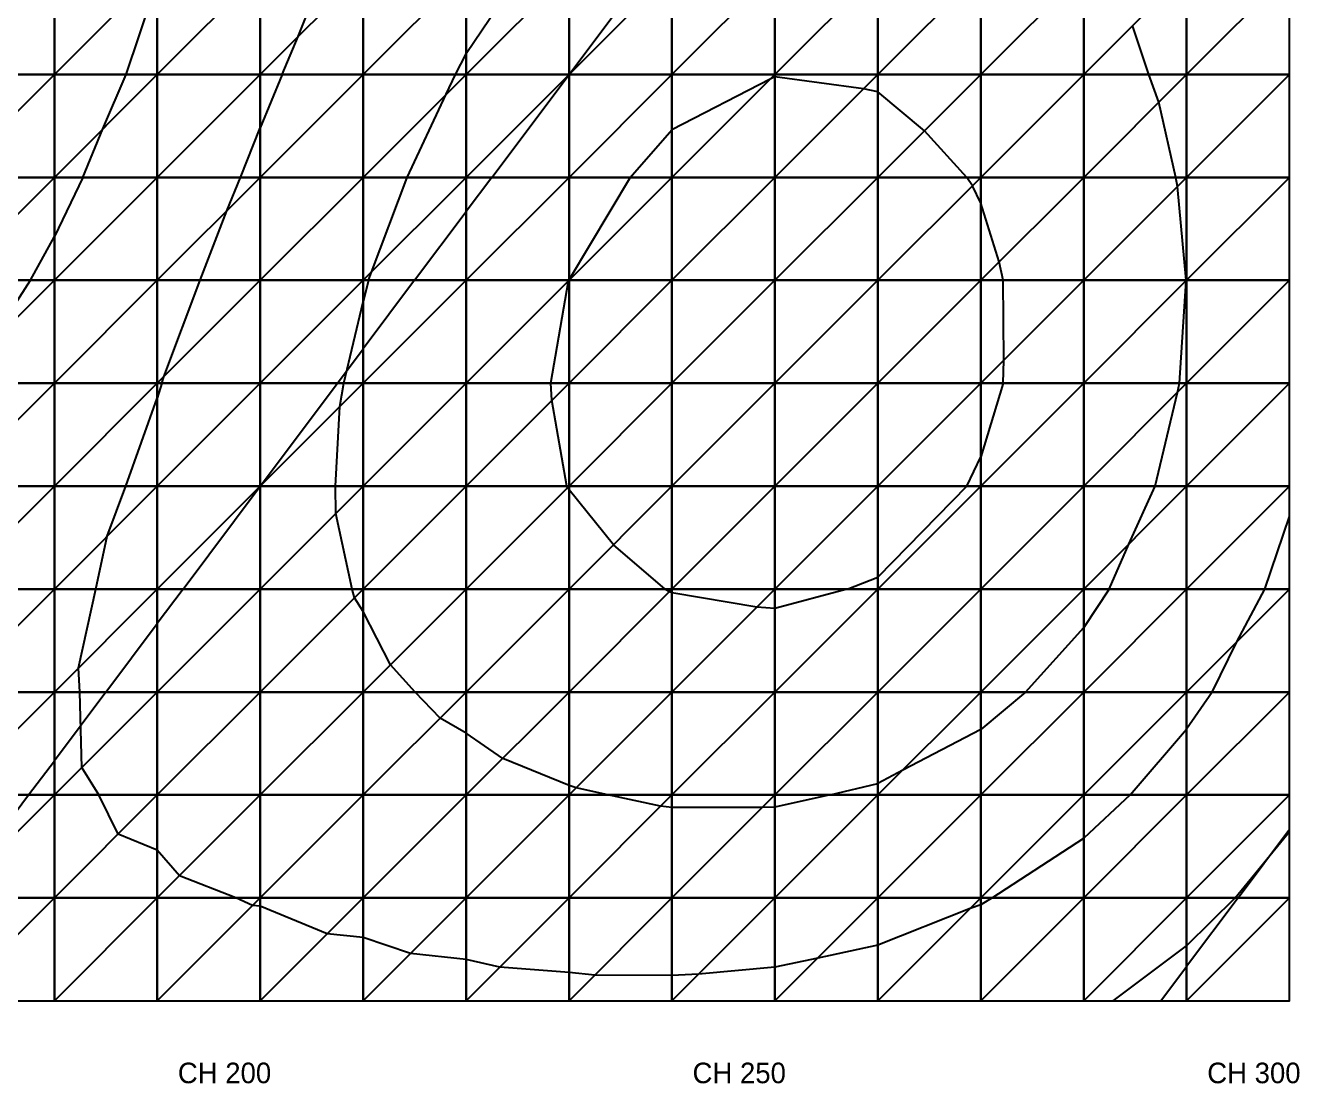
# Model space of a CAD drawing. Header units: metres. Extents: x -8 to 301, y -8 to 258.
# Drawn here: x 177.2 to 301, y -8 to 94.8 of the extents above; entities that cross this region are included whole.
import ezdxf

# ---------------------------------------------------------------- set-up
doc = ezdxf.new("R2010")
doc.units = ezdxf.units.M
for name, color, linetype in [('BOUNDARY', 7, 'Continuous'), ('EXISTING_CONTOUR', 8, 'Continuous'), ('EXISTING_TIN', 8, 'Continuous'), ('FORMATION_CONTOUR', 4, 'Continuous'), ('FORMATION_TIN', 4, 'Continuous'), ('SECTION', 3, 'Continuous'), ('TEXT', 7, 'Continuous')]:
    doc.layers.add(name, color=color, linetype=linetype)

msp = doc.modelspace()

# ---------------------------------------------------------------- linework, layer by layer
at = {"layer": 'BOUNDARY'}
msp.add_lwpolyline([(0, 0), (300, 0), (300, 240), (0, 240)], close=True, dxfattribs=at)
at = {"layer": 'EXISTING_CONTOUR'}
for p, q in [((203.68, 93.68, 104.5), (206.19, 100, 104.5)), ((225.4, 100, 104), (220, 92, 104)), ((186.99, 90, 105), (190, 99, 105)), ((286.31, 90, 104), (284.75, 94.75, 104)), ((202.14, 90, 104.5), (203.68, 93.68, 104.5)), ((218.96, 90, 104), (220, 92, 104)), ((184.72, 84.72, 105), (186.99, 90, 105)), ((202.14, 90, 104.5), (200, 84.8, 104.5)), ((218.07, 88.07, 104), (218.96, 90, 104)), ((249.55, 89.55, 103.5), (240, 84.61, 103.5)), ((250, 89.78, 103.5), (249.55, 89.55, 103.5)), ((258.6, 88.6, 103.5), (250, 89.78, 103.5)), ((287.3, 87.3, 104), (286.31, 90, 104)), ((214.27, 80, 104), (218.07, 88.07, 104)), ((260, 88.31, 103.5), (258.6, 88.6, 103.5)), ((264.52, 84.52, 103.5), (260, 88.31, 103.5)), ((288.94, 80, 104), (287.3, 87.3, 104)), ((182.78, 80, 105), (184.72, 84.72, 105)), ((198.1, 80, 104.5), (200, 84.8, 104.5)), ((235.95, 80, 103.5), (240, 84.61, 103.5)), ((268.66, 80, 103.5), (264.52, 84.52, 103.5)), ((182.78, 80, 105), (180, 74.25, 105)), ((196.75, 76.75, 104.5), (198.1, 80, 104.5)), ((210.8, 70.8, 104), (214.27, 80, 104)), ((235.95, 80, 103.5), (230, 70.07, 103.5)), ((269.18, 79.18, 103.5), (268.66, 80, 103.5)), ((289.1, 79.1, 104), (288.94, 80, 104)), ((270, 77.49, 103.5), (269.18, 79.18, 103.5)), ((289.95, 70, 104), (289.1, 79.1, 104)), ((194.16, 70, 104.5), (196.75, 76.75, 104.5)), ((271.79, 71.79, 103.5), (270, 77.49, 103.5)), ((177.68, 70, 105), (180, 74.25, 105)), ((272.18, 70, 103.5), (271.79, 71.79, 103.5)), ((210.51, 70, 104), (210.8, 70.8, 104)), ((173.52, 63.52, 105), (177.68, 70, 105)), ((190.63, 60.63, 104.5), (194.16, 70, 104.5)), ((210.51, 70, 104), (210, 67.9, 104)), ((228.24, 60, 103.5), (229.96, 69.96, 103.5)), ((229.96, 69.96, 103.5), (229.97, 70, 103.5)), ((229.97, 70, 103.5), (230, 70.07, 103.5)), ((272.24, 62.24, 103.5), (272.18, 70, 103.5)), ((289.32, 60, 104), (289.95, 69.95, 104)), ((289.95, 69.95, 104), (289.95, 70, 104)), ((208.11, 60, 104), (210, 67.9, 104)), ((272.16, 60, 103.5), (272.24, 62.24, 103.5)), ((190.43, 60, 104.5), (190, 58.54, 104.5)), ((190.43, 60, 104.5), (190.63, 60.63, 104.5)), ((207.73, 57.73, 104), (208.11, 60, 104)), ((228.34, 58.34, 103.5), (228.24, 60, 103.5)), ((272.16, 60, 103.5), (270, 52.85, 103.5)), ((289.11, 59.11, 104), (289.32, 60, 104)), ((186.93, 50, 104.5), (190, 58.54, 104.5)), ((229.8, 50, 103.5), (228.34, 58.34, 103.5)), ((286.93, 50, 104), (289.11, 59.11, 104)), ((207.3, 50, 104), (207.73, 57.73, 104)), ((268.64, 50, 103.5), (270, 52.85, 103.5)), ((185.13, 45.13, 104.5), (186.93, 50, 104.5)), ((207.35, 47.35, 104), (207.3, 50, 104)), ((229.85, 49.85, 103.5), (229.8, 50, 103.5)), ((230, 49.63, 103.5), (229.85, 49.85, 103.5)), ((234.31, 44.31, 103.5), (230, 49.63, 103.5)), ((268.64, 50, 103.5), (260, 41.16, 103.5)), ((284.37, 44.37, 104), (286.93, 50, 104)), ((208.94, 40, 104), (207.35, 47.35, 104)), ((297.58, 40, 104.5), (300, 47.05, 104.5)), ((184.04, 40, 104.5), (185.13, 45.13, 104.5)), ((239.35, 40, 103.5), (234.31, 44.31, 103.5)), ((282.48, 40, 104), (284.37, 44.37, 104)), ((257.01, 40, 103.5), (260, 41.16, 103.5)), ((182.35, 32.35, 104.5), (184.04, 40, 104.5)), ((209.16, 39.16, 104), (208.94, 40, 104)), ((239.75, 39.75, 103.5), (239.35, 40, 103.5)), ((240, 39.64, 103.5), (239.75, 39.75, 103.5)), ((248.26, 38.26, 103.5), (240, 39.64, 103.5)), ((257.01, 40, 103.5), (250, 38.12, 103.5)), ((282.48, 40, 104), (280, 36.27, 104)), ((294.87, 34.87, 104.5), (297.58, 40, 104.5)), ((210, 37.83, 104), (209.16, 39.16, 104)), ((212.65, 32.65, 104), (210, 37.83, 104)), ((250, 38.12, 103.5), (248.26, 38.26, 103.5)), ((274.35, 30, 104), (280, 36.27, 104)), ((292.48, 30, 104.5), (294.87, 34.87, 104.5)), ((182.49, 30, 104.5), (182.35, 32.35, 104.5)), ((215.06, 30, 104), (212.65, 32.65, 104)), ((182.67, 22.67, 104.5), (182.49, 30, 104.5)), ((217.47, 27.47, 104), (215.06, 30, 104)), ((274.35, 30, 104), (270, 26.35, 104)), ((292.48, 30, 104.5), (290, 26.4, 104.5)), ((220, 26, 104), (217.47, 27.47, 104)), ((223.56, 23.56, 104), (220, 26, 104)), ((270, 26.35, 104), (262.42, 22.42, 104)), ((284.51, 20, 104.5), (290, 26.4, 104.5)), ((230, 20.93, 104), (223.56, 23.56, 104)), ((184.32, 20, 104.5), (182.67, 22.67, 104.5)), ((262.42, 22.42, 104), (260, 21.12, 104)), ((255.36, 20, 104), (260, 21.12, 104)), ((186.2, 16.2, 104.5), (184.32, 20, 104.5)), ((230.68, 20.68, 104), (230, 20.93, 104)), ((233.76, 20, 104), (230.68, 20.68, 104)), ((238.9, 18.9, 104), (233.76, 20, 104)), ((255.36, 20, 104), (250, 18.83, 104)), ((284.51, 20, 104.5), (280, 15.82, 104.5)), ((240, 18.79, 104), (238.9, 18.9, 104)), ((248.77, 18.77, 104), (240, 18.79, 104)), ((250, 18.83, 104), (248.77, 18.77, 104)), ((190, 14.63, 104.5), (186.2, 16.2, 104.5)), ((294.7, 10, 105), (300, 16.46, 105)), ((271.12, 10, 104.5), (280, 15.82, 104.5)), ((192.16, 12.16, 104.5), (190, 14.63, 104.5)), ((197.63, 10, 104.5), (192.16, 12.16, 104.5)), ((199.25, 9.25, 104.5), (197.63, 10, 104.5)), ((271.12, 10, 104.5), (270, 9.34, 104.5)), ((294.7, 10, 105), (290, 5.34, 105)), ((200, 9.2, 104.5), (199.25, 9.25, 104.5)), ((206.52, 6.52, 104.5), (200, 9.2, 104.5)), ((268.97, 8.97, 104.5), (260, 5.42, 104.5)), ((270, 9.34, 104.5), (268.97, 8.97, 104.5)), ((210, 6.15, 104.5), (206.52, 6.52, 104.5)), ((214.61, 4.61, 104.5), (210, 6.15, 104.5)), ((260, 5.42, 104.5), (254.16, 4.16, 104.5)), ((282.87, 0, 105), (290, 5.34, 105)), ((220, 4.02, 104.5), (214.61, 4.61, 104.5)), ((223.27, 3.27, 104.5), (220, 4.02, 104.5)), ((254.16, 4.16, 104.5), (250, 3.26, 104.5)), ((230, 2.76, 104.5), (223.27, 3.27, 104.5)), ((232.51, 2.51, 104.5), (230, 2.76, 104.5)), ((240, 2.46, 104.5), (232.51, 2.51, 104.5)), ((242.59, 2.59, 104.5), (240, 2.46, 104.5)), ((250, 3.26, 104.5), (242.59, 2.59, 104.5))]:
    msp.add_line(p, q, dxfattribs=at)
at = {"layer": 'EXISTING_TIN'}
for points in [[(170, 90, 105.56), (180, 90, 105.23), (180, 100, 105.34)], [(170, 90, 105.56), (180, 100, 105.34), (170, 100, 105.67)], [(180, 90, 105.23), (190, 90, 104.9), (190, 100, 105.01)], [(180, 90, 105.23), (190, 100, 105.01), (180, 100, 105.34)], [(190, 90, 104.9), (200, 90, 104.57), (200, 100, 104.69)], [(190, 90, 104.9), (200, 100, 104.69), (190, 100, 105.01)], [(200, 90, 104.57), (210, 90, 104.25), (210, 100, 104.38)], [(200, 90, 104.57), (210, 100, 104.38), (200, 100, 104.69)], [(210, 90, 104.25), (220, 90, 103.97), (220, 100, 104.12)], [(210, 90, 104.25), (220, 100, 104.12), (210, 100, 104.38)], [(220, 90, 103.97), (230, 90, 103.74), (230, 100, 103.9)], [(220, 90, 103.97), (230, 100, 103.9), (220, 100, 104.12)], [(230, 90, 103.74), (240, 90, 103.58), (240, 100, 103.75)], [(230, 90, 103.74), (240, 100, 103.75), (230, 100, 103.9)], [(240, 90, 103.58), (250, 90, 103.5), (250, 100, 103.68)], [(240, 90, 103.58), (250, 100, 103.68), (240, 100, 103.75)], [(250, 90, 103.5), (260, 90, 103.52), (260, 100, 103.69)], [(250, 90, 103.5), (260, 100, 103.69), (250, 100, 103.68)], [(260, 90, 103.52), (270, 90, 103.64), (270, 100, 103.79)], [(260, 90, 103.52), (270, 100, 103.79), (260, 100, 103.69)], [(270, 90, 103.64), (280, 90, 103.84), (280, 100, 103.96)], [(270, 90, 103.64), (280, 100, 103.96), (270, 100, 103.79)], [(280, 90, 103.84), (290, 90, 104.1), (290, 100, 104.18)], [(280, 90, 103.84), (290, 100, 104.18), (280, 100, 103.96)], [(290, 90, 104.1), (300, 90, 104.39), (300, 100, 104.44)], [(290, 90, 104.1), (300, 100, 104.44), (290, 100, 104.18)], [(170, 80, 105.4), (180, 80, 105.09), (180, 90, 105.23)], [(170, 80, 105.4), (180, 90, 105.23), (170, 90, 105.56)], [(180, 80, 105.09), (190, 80, 104.76), (190, 90, 104.9)], [(180, 80, 105.09), (190, 90, 104.9), (180, 90, 105.23)], [(190, 80, 104.76), (200, 80, 104.44), (200, 90, 104.57)], [(190, 80, 104.76), (200, 90, 104.57), (190, 90, 104.9)], [(200, 80, 104.44), (210, 80, 104.12), (210, 90, 104.25)], [(200, 80, 104.44), (210, 90, 104.25), (200, 90, 104.57)], [(210, 80, 104.12), (220, 80, 103.84), (220, 90, 103.97)], [(210, 80, 104.12), (220, 90, 103.97), (210, 90, 104.25)], [(220, 80, 103.84), (230, 80, 103.6), (230, 90, 103.74)], [(220, 80, 103.84), (230, 90, 103.74), (220, 90, 103.97)], [(230, 80, 103.6), (240, 80, 103.43), (240, 90, 103.58)], [(230, 80, 103.6), (240, 90, 103.58), (230, 90, 103.74)], [(240, 80, 103.43), (250, 80, 103.36), (250, 90, 103.5)], [(240, 80, 103.43), (250, 90, 103.5), (240, 90, 103.58)], [(250, 80, 103.36), (260, 80, 103.39), (260, 90, 103.52)], [(250, 80, 103.36), (260, 90, 103.52), (250, 90, 103.5)], [(260, 80, 103.39), (270, 80, 103.52), (270, 90, 103.64)], [(260, 80, 103.39), (270, 90, 103.64), (260, 90, 103.52)], [(270, 80, 103.52), (280, 80, 103.74), (280, 90, 103.84)], [(270, 80, 103.52), (280, 90, 103.84), (270, 90, 103.64)], [(280, 80, 103.74), (290, 80, 104.03), (290, 90, 104.1)], [(280, 80, 103.74), (290, 90, 104.1), (280, 90, 103.84)], [(290, 80, 104.03), (300, 80, 104.36), (300, 90, 104.39)], [(290, 80, 104.03), (300, 90, 104.39), (290, 90, 104.1)], [(170, 70, 105.22), (180, 70, 104.93), (180, 80, 105.09)], [(170, 70, 105.22), (180, 80, 105.09), (170, 80, 105.4)], [(180, 70, 104.93), (190, 70, 104.63), (190, 80, 104.76)], [(180, 70, 104.93), (190, 80, 104.76), (180, 80, 105.09)], [(190, 70, 104.63), (200, 70, 104.32), (200, 80, 104.44)], [(190, 70, 104.63), (200, 80, 104.44), (190, 80, 104.76)], [(200, 70, 104.32), (210, 70, 104.01), (210, 80, 104.12)], [(200, 70, 104.32), (210, 80, 104.12), (200, 80, 104.44)], [(210, 70, 104.01), (220, 70, 103.73), (220, 80, 103.84)], [(210, 70, 104.01), (220, 80, 103.84), (210, 80, 104.12)], [(220, 70, 103.73), (230, 70, 103.5), (230, 80, 103.6)], [(220, 70, 103.73), (230, 80, 103.6), (220, 80, 103.84)], [(230, 70, 103.5), (240, 70, 103.34), (240, 80, 103.43)], [(230, 70, 103.5), (240, 80, 103.43), (230, 80, 103.6)], [(240, 70, 103.34), (250, 70, 103.27), (250, 80, 103.36)], [(240, 70, 103.34), (250, 80, 103.36), (240, 80, 103.43)], [(250, 70, 103.27), (260, 70, 103.3), (260, 80, 103.39)], [(250, 70, 103.27), (260, 80, 103.39), (250, 80, 103.36)], [(260, 70, 103.3), (270, 70, 103.45), (270, 80, 103.52)], [(260, 70, 103.3), (270, 80, 103.52), (260, 80, 103.39)], [(270, 70, 103.45), (280, 70, 103.69), (280, 80, 103.74)], [(270, 70, 103.45), (280, 80, 103.74), (270, 80, 103.52)], [(280, 70, 103.69), (290, 70, 104), (290, 80, 104.03)], [(280, 70, 103.69), (290, 80, 104.03), (280, 80, 103.74)], [(290, 70, 104), (300, 70, 104.36), (300, 80, 104.36)], [(290, 70, 104), (300, 80, 104.36), (290, 80, 104.03)], [(170, 60, 105.04), (180, 60, 104.78), (180, 70, 104.93)], [(170, 60, 105.04), (180, 70, 104.93), (170, 70, 105.22)], [(180, 60, 104.78), (190, 60, 104.51), (190, 70, 104.63)], [(180, 60, 104.78), (190, 70, 104.63), (180, 70, 104.93)], [(190, 60, 104.51), (200, 60, 104.23), (200, 70, 104.32)], [(190, 60, 104.51), (200, 70, 104.32), (190, 70, 104.63)], [(200, 60, 104.23), (210, 60, 103.95), (210, 70, 104.01)], [(200, 60, 104.23), (210, 70, 104.01), (200, 70, 104.32)], [(210, 60, 103.95), (220, 60, 103.68), (220, 70, 103.73)], [(210, 60, 103.95), (220, 70, 103.73), (210, 70, 104.01)], [(220, 60, 103.68), (230, 60, 103.46), (230, 70, 103.5)], [(220, 60, 103.68), (230, 70, 103.5), (220, 70, 103.73)], [(230, 60, 103.46), (240, 60, 103.31), (240, 70, 103.34)], [(230, 60, 103.46), (240, 70, 103.34), (230, 70, 103.5)], [(240, 60, 103.31), (250, 60, 103.25), (250, 70, 103.27)], [(240, 60, 103.31), (250, 70, 103.27), (240, 70, 103.34)], [(250, 60, 103.25), (260, 60, 103.29), (260, 70, 103.3)], [(250, 60, 103.25), (260, 70, 103.3), (250, 70, 103.27)], [(260, 60, 103.29), (270, 60, 103.45), (270, 70, 103.45)], [(260, 60, 103.29), (270, 70, 103.45), (260, 70, 103.3)], [(270, 60, 103.45), (280, 60, 103.7), (280, 70, 103.69)], [(270, 60, 103.45), (280, 70, 103.69), (270, 70, 103.45)], [(280, 60, 103.7), (290, 60, 104.02), (290, 70, 104)], [(280, 60, 103.7), (290, 70, 104), (280, 70, 103.69)], [(290, 60, 104.02), (300, 60, 104.39), (300, 70, 104.36)], [(290, 60, 104.02), (300, 70, 104.36), (290, 70, 104)], [(170, 50, 104.87), (180, 50, 104.66), (180, 60, 104.78)], [(170, 50, 104.87), (180, 60, 104.78), (170, 60, 105.04)], [(180, 50, 104.66), (190, 50, 104.43), (190, 60, 104.51)], [(180, 50, 104.66), (190, 60, 104.51), (180, 60, 104.78)], [(190, 50, 104.43), (200, 50, 104.18), (200, 60, 104.23)], [(190, 50, 104.43), (200, 60, 104.23), (190, 60, 104.51)], [(200, 50, 104.18), (210, 50, 103.93), (210, 60, 103.95)], [(200, 50, 104.18), (210, 60, 103.95), (200, 60, 104.23)], [(210, 50, 103.93), (220, 50, 103.7), (220, 60, 103.68)], [(210, 50, 103.93), (220, 60, 103.68), (210, 60, 103.95)], [(220, 50, 103.7), (230, 50, 103.5), (230, 60, 103.46)], [(220, 50, 103.7), (230, 60, 103.46), (220, 60, 103.68)], [(230, 50, 103.5), (240, 50, 103.36), (240, 60, 103.31)], [(230, 50, 103.5), (240, 60, 103.31), (230, 60, 103.46)], [(240, 50, 103.36), (250, 50, 103.31), (250, 60, 103.25)], [(240, 50, 103.36), (250, 60, 103.25), (240, 60, 103.31)], [(250, 50, 103.31), (260, 50, 103.36), (260, 60, 103.29)], [(250, 50, 103.31), (260, 60, 103.29), (250, 60, 103.25)], [(260, 50, 103.36), (270, 50, 103.52), (270, 60, 103.45)], [(260, 50, 103.36), (270, 60, 103.45), (260, 60, 103.29)], [(270, 50, 103.52), (280, 50, 103.78), (280, 60, 103.7)], [(270, 50, 103.52), (280, 60, 103.7), (270, 60, 103.45)], [(280, 50, 103.78), (290, 50, 104.1), (290, 60, 104.02)], [(280, 50, 103.78), (290, 60, 104.02), (280, 60, 103.7)], [(290, 50, 104.1), (300, 50, 104.46), (300, 60, 104.39)], [(290, 50, 104.1), (300, 60, 104.39), (290, 60, 104.02)], [(170, 40, 104.74), (180, 40, 104.57), (180, 50, 104.66)], [(170, 40, 104.74), (180, 50, 104.66), (170, 50, 104.87)], [(180, 40, 104.57), (190, 40, 104.39), (190, 50, 104.43)], [(180, 40, 104.57), (190, 50, 104.43), (180, 50, 104.66)], [(190, 40, 104.39), (200, 40, 104.19), (200, 50, 104.18)], [(190, 40, 104.39), (200, 50, 104.18), (190, 50, 104.43)], [(200, 40, 104.19), (210, 40, 103.98), (210, 50, 103.93)], [(200, 40, 104.19), (210, 50, 103.93), (200, 50, 104.18)], [(210, 40, 103.98), (220, 40, 103.78), (220, 50, 103.7)], [(210, 40, 103.98), (220, 50, 103.7), (210, 50, 103.93)], [(220, 40, 103.78), (230, 40, 103.61), (230, 50, 103.5)], [(220, 40, 103.78), (230, 50, 103.5), (220, 50, 103.7)], [(230, 40, 103.61), (240, 40, 103.49), (240, 50, 103.36)], [(230, 40, 103.61), (240, 50, 103.36), (230, 50, 103.5)], [(240, 40, 103.49), (250, 40, 103.46), (250, 50, 103.31)], [(240, 40, 103.49), (250, 50, 103.31), (240, 50, 103.36)], [(250, 40, 103.46), (260, 40, 103.52), (260, 50, 103.36)], [(250, 40, 103.46), (260, 50, 103.36), (250, 50, 103.31)], [(260, 40, 103.52), (270, 40, 103.68), (270, 50, 103.52)], [(260, 40, 103.52), (270, 50, 103.52), (260, 50, 103.36)], [(270, 40, 103.68), (280, 40, 103.92), (280, 50, 103.78)], [(270, 40, 103.68), (280, 50, 103.78), (270, 50, 103.52)], [(280, 40, 103.92), (290, 40, 104.23), (290, 50, 104.1)], [(280, 40, 103.92), (290, 50, 104.1), (280, 50, 103.78)], [(290, 40, 104.23), (300, 40, 104.58), (300, 50, 104.46)], [(290, 40, 104.23), (300, 50, 104.46), (290, 50, 104.1)], [(170, 30, 104.65), (180, 30, 104.53), (180, 40, 104.57)], [(170, 30, 104.65), (180, 40, 104.57), (170, 40, 104.74)], [(180, 30, 104.53), (190, 30, 104.4), (190, 40, 104.39)], [(180, 30, 104.53), (190, 40, 104.39), (180, 40, 104.57)], [(190, 30, 104.4), (200, 30, 104.24), (200, 40, 104.19)], [(190, 30, 104.4), (200, 40, 104.19), (190, 40, 104.39)], [(200, 30, 104.24), (210, 30, 104.08), (210, 40, 103.98)], [(200, 30, 104.24), (210, 40, 103.98), (200, 40, 104.19)], [(210, 30, 104.08), (220, 30, 103.92), (220, 40, 103.78)], [(210, 30, 104.08), (220, 40, 103.78), (210, 40, 103.98)], [(220, 30, 103.92), (230, 30, 103.79), (230, 40, 103.61)], [(220, 30, 103.92), (230, 40, 103.61), (220, 40, 103.78)], [(230, 30, 103.79), (240, 30, 103.7), (240, 40, 103.49)], [(230, 30, 103.79), (240, 40, 103.49), (230, 40, 103.61)], [(240, 30, 103.7), (250, 30, 103.68), (250, 40, 103.46)], [(240, 30, 103.7), (250, 40, 103.46), (240, 40, 103.49)], [(250, 30, 103.68), (260, 30, 103.75), (260, 40, 103.52)], [(250, 30, 103.68), (260, 40, 103.52), (250, 40, 103.46)], [(260, 30, 103.75), (270, 30, 103.9), (270, 40, 103.68)], [(260, 30, 103.75), (270, 40, 103.68), (260, 40, 103.52)], [(270, 30, 103.9), (280, 30, 104.13), (280, 40, 103.92)], [(270, 30, 103.9), (280, 40, 103.92), (270, 40, 103.68)], [(280, 30, 104.13), (290, 30, 104.42), (290, 40, 104.23)], [(280, 30, 104.13), (290, 40, 104.23), (280, 40, 103.92)], [(290, 30, 104.42), (300, 30, 104.74), (300, 40, 104.58)], [(290, 30, 104.42), (300, 40, 104.58), (290, 40, 104.23)], [(170, 20, 104.6), (180, 20, 104.54), (180, 30, 104.53)], [(170, 20, 104.6), (180, 30, 104.53), (170, 30, 104.65)], [(180, 20, 104.54), (190, 20, 104.45), (190, 30, 104.4)], [(180, 20, 104.54), (190, 30, 104.4), (180, 30, 104.53)], [(190, 20, 104.45), (200, 20, 104.35), (200, 30, 104.24)], [(190, 20, 104.45), (200, 30, 104.24), (190, 30, 104.4)], [(200, 20, 104.35), (210, 20, 104.23), (210, 30, 104.08)], [(200, 20, 104.35), (210, 30, 104.08), (200, 30, 104.24)], [(210, 20, 104.23), (220, 20, 104.12), (220, 30, 103.92)], [(210, 20, 104.23), (220, 30, 103.92), (210, 30, 104.08)], [(220, 20, 104.12), (230, 20, 104.02), (230, 30, 103.79)], [(220, 20, 104.12), (230, 30, 103.79), (220, 30, 103.92)], [(230, 20, 104.02), (240, 20, 103.96), (240, 30, 103.7)], [(230, 20, 104.02), (240, 30, 103.7), (230, 30, 103.79)], [(240, 20, 103.96), (250, 20, 103.96), (250, 30, 103.68)], [(240, 20, 103.96), (250, 30, 103.68), (240, 30, 103.7)], [(250, 20, 103.96), (260, 20, 104.03), (260, 30, 103.75)], [(250, 20, 103.96), (260, 30, 103.75), (250, 30, 103.68)], [(260, 20, 104.03), (270, 20, 104.17), (270, 30, 103.9)], [(260, 20, 104.03), (270, 30, 103.9), (260, 30, 103.75)], [(270, 20, 104.17), (280, 20, 104.38), (280, 30, 104.13)], [(270, 20, 104.17), (280, 30, 104.13), (270, 30, 103.9)], [(280, 20, 104.38), (290, 20, 104.64), (290, 30, 104.42)], [(280, 20, 104.38), (290, 30, 104.42), (280, 30, 104.13)], [(290, 20, 104.64), (300, 20, 104.93), (300, 30, 104.74)], [(290, 20, 104.64), (300, 30, 104.74), (290, 30, 104.42)], [(170, 10, 104.6), (180, 10, 104.58), (180, 20, 104.54)], [(170, 10, 104.6), (180, 20, 104.54), (170, 20, 104.6)], [(180, 10, 104.58), (190, 10, 104.54), (190, 20, 104.45)], [(180, 10, 104.58), (190, 20, 104.45), (180, 20, 104.54)], [(190, 10, 104.54), (200, 10, 104.49), (200, 20, 104.35)], [(190, 10, 104.54), (200, 20, 104.35), (190, 20, 104.45)], [(200, 10, 104.49), (210, 10, 104.42), (210, 20, 104.23)], [(200, 10, 104.49), (210, 20, 104.23), (200, 20, 104.35)], [(210, 10, 104.42), (220, 10, 104.35), (220, 20, 104.12)], [(210, 10, 104.42), (220, 20, 104.12), (210, 20, 104.23)], [(220, 10, 104.35), (230, 10, 104.29), (230, 20, 104.02)], [(220, 10, 104.35), (230, 20, 104.02), (220, 20, 104.12)], [(230, 10, 104.29), (240, 10, 104.26), (240, 20, 103.96)], [(230, 10, 104.29), (240, 20, 103.96), (230, 20, 104.02)], [(240, 10, 104.26), (250, 10, 104.28), (250, 20, 103.96)], [(240, 10, 104.26), (250, 20, 103.96), (240, 20, 103.96)], [(250, 10, 104.28), (260, 10, 104.35), (260, 20, 104.03)], [(250, 10, 104.28), (260, 20, 104.03), (250, 20, 103.96)], [(260, 10, 104.35), (270, 10, 104.48), (270, 20, 104.17)], [(260, 10, 104.35), (270, 20, 104.17), (260, 20, 104.03)], [(270, 10, 104.48), (280, 10, 104.66), (280, 20, 104.38)], [(270, 10, 104.48), (280, 20, 104.38), (270, 20, 104.17)], [(280, 10, 104.66), (290, 10, 104.88), (290, 20, 104.64)], [(280, 10, 104.66), (290, 20, 104.64), (280, 20, 104.38)], [(290, 10, 104.88), (300, 10, 105.13), (300, 20, 104.93)], [(290, 10, 104.88), (300, 20, 104.93), (290, 20, 104.64)], [(170, 0, 104.63), (180, 0, 104.65), (180, 10, 104.58)], [(170, 0, 104.63), (180, 10, 104.58), (170, 10, 104.6)], [(180, 0, 104.65), (190, 0, 104.66), (190, 10, 104.54)], [(180, 0, 104.65), (190, 10, 104.54), (180, 10, 104.58)], [(190, 0, 104.66), (200, 0, 104.65), (200, 10, 104.49)], [(190, 0, 104.66), (200, 10, 104.49), (190, 10, 104.54)], [(200, 0, 104.65), (210, 0, 104.63), (210, 10, 104.42)], [(200, 0, 104.65), (210, 10, 104.42), (200, 10, 104.49)], [(210, 0, 104.63), (220, 0, 104.6), (220, 10, 104.35)], [(210, 0, 104.63), (220, 10, 104.35), (210, 10, 104.42)], [(220, 0, 104.6), (230, 0, 104.58), (230, 10, 104.29)], [(220, 0, 104.6), (230, 10, 104.29), (220, 10, 104.35)], [(230, 0, 104.58), (240, 0, 104.58), (240, 10, 104.26)], [(230, 0, 104.58), (240, 10, 104.26), (230, 10, 104.29)], [(240, 0, 104.58), (250, 0, 104.61), (250, 10, 104.28)], [(240, 0, 104.58), (250, 10, 104.28), (240, 10, 104.26)], [(250, 0, 104.61), (260, 0, 104.68), (260, 10, 104.35)], [(250, 0, 104.61), (260, 10, 104.35), (250, 10, 104.28)], [(260, 0, 104.68), (270, 0, 104.79), (270, 10, 104.48)], [(260, 0, 104.68), (270, 10, 104.48), (260, 10, 104.35)], [(270, 0, 104.79), (280, 0, 104.95), (280, 10, 104.66)], [(270, 0, 104.79), (280, 10, 104.66), (270, 10, 104.48)], [(280, 0, 104.95), (290, 0, 105.13), (290, 10, 104.88)], [(280, 0, 104.95), (290, 10, 104.88), (280, 10, 104.66)], [(290, 0, 105.13), (300, 0, 105.33), (300, 10, 105.13)], [(290, 0, 105.13), (300, 10, 105.13), (290, 10, 104.88)]]:
    msp.add_3dface(points, dxfattribs=at)
at = {"layer": 'FORMATION_CONTOUR'}
for p, q in [((230, 90, 105), (237.5, 100, 105)), ((222.5, 80, 105), (230, 90, 105)), ((230, 90, 105), (230, 90, 105)), ((230, 90, 105), (230, 90, 105)), ((222.5, 80, 105), (220, 76.67, 105)), ((215, 70, 105), (220, 76.67, 105)), ((215, 70, 105), (210, 63.33, 105)), ((207.5, 60, 105), (210, 63.33, 105)), ((200, 50, 105), (207.5, 60, 105)), ((192.5, 40, 105), (200, 50, 105)), ((200, 50, 105), (200, 50, 105)), ((200, 50, 105), (200, 50, 105)), ((192.5, 40, 105), (190, 36.67, 105)), ((185, 30, 105), (190, 36.67, 105)), ((185, 30, 105), (180, 23.33, 105)), ((177.5, 20, 105), (180, 23.33, 105)), ((170, 10, 105), (177.5, 20, 105)), ((295, 10, 105.5), (300, 16.67, 105.5)), ((295, 10, 105.5), (290, 3.33, 105.5)), ((287.5, 0, 105.5), (290, 3.33, 105.5))]:
    msp.add_line(p, q, dxfattribs=at)
at = {"layer": 'FORMATION_TIN'}
for points in [[(170, 90, 104.76), (180, 90, 104.8), (180, 100, 104.77)], [(170, 90, 104.76), (180, 100, 104.77), (170, 100, 104.73)], [(180, 90, 104.8), (190, 90, 104.84), (190, 100, 104.81)], [(180, 90, 104.8), (190, 100, 104.81), (180, 100, 104.77)], [(190, 90, 104.84), (200, 90, 104.88), (200, 100, 104.85)], [(190, 90, 104.84), (200, 100, 104.85), (190, 100, 104.81)], [(200, 90, 104.88), (210, 90, 104.92), (210, 100, 104.89)], [(200, 90, 104.88), (210, 100, 104.89), (200, 100, 104.85)], [(210, 90, 104.92), (220, 90, 104.96), (220, 100, 104.93)], [(210, 90, 104.92), (220, 100, 104.93), (210, 100, 104.89)], [(220, 90, 104.96), (230, 90, 105), (230, 100, 104.97)], [(220, 90, 104.96), (230, 100, 104.97), (220, 100, 104.93)], [(230, 90, 105), (240, 90, 105.04), (240, 100, 105.01)], [(230, 90, 105), (240, 100, 105.01), (230, 100, 104.97)], [(240, 90, 105.04), (250, 90, 105.08), (250, 100, 105.05)], [(240, 90, 105.04), (250, 100, 105.05), (240, 100, 105.01)], [(250, 90, 105.08), (260, 90, 105.12), (260, 100, 105.09)], [(250, 90, 105.08), (260, 100, 105.09), (250, 100, 105.05)], [(260, 90, 105.12), (270, 90, 105.16), (270, 100, 105.13)], [(260, 90, 105.12), (270, 100, 105.13), (260, 100, 105.09)], [(270, 90, 105.16), (280, 90, 105.2), (280, 100, 105.17)], [(270, 90, 105.16), (280, 100, 105.17), (270, 100, 105.13)], [(280, 90, 105.2), (290, 90, 105.24), (290, 100, 105.21)], [(280, 90, 105.2), (290, 100, 105.21), (280, 100, 105.17)], [(290, 90, 105.24), (300, 90, 105.28), (300, 100, 105.25)], [(290, 90, 105.24), (300, 100, 105.25), (290, 100, 105.21)], [(170, 80, 104.79), (180, 80, 104.83), (180, 90, 104.8)], [(170, 80, 104.79), (180, 90, 104.8), (170, 90, 104.76)], [(180, 80, 104.83), (190, 80, 104.87), (190, 90, 104.84)], [(180, 80, 104.83), (190, 90, 104.84), (180, 90, 104.8)], [(190, 80, 104.87), (200, 80, 104.91), (200, 90, 104.88)], [(190, 80, 104.87), (200, 90, 104.88), (190, 90, 104.84)], [(200, 80, 104.91), (210, 80, 104.95), (210, 90, 104.92)], [(200, 80, 104.91), (210, 90, 104.92), (200, 90, 104.88)], [(210, 80, 104.95), (220, 80, 104.99), (220, 90, 104.96)], [(210, 80, 104.95), (220, 90, 104.96), (210, 90, 104.92)], [(220, 80, 104.99), (230, 80, 105.03), (230, 90, 105)], [(220, 80, 104.99), (230, 90, 105), (220, 90, 104.96)], [(230, 80, 105.03), (240, 80, 105.07), (240, 90, 105.04)], [(230, 80, 105.03), (240, 90, 105.04), (230, 90, 105)], [(240, 80, 105.07), (250, 80, 105.11), (250, 90, 105.08)], [(240, 80, 105.07), (250, 90, 105.08), (240, 90, 105.04)], [(250, 80, 105.11), (260, 80, 105.15), (260, 90, 105.12)], [(250, 80, 105.11), (260, 90, 105.12), (250, 90, 105.08)], [(260, 80, 105.15), (270, 80, 105.19), (270, 90, 105.16)], [(260, 80, 105.15), (270, 90, 105.16), (260, 90, 105.12)], [(270, 80, 105.19), (280, 80, 105.23), (280, 90, 105.2)], [(270, 80, 105.19), (280, 90, 105.2), (270, 90, 105.16)], [(280, 80, 105.23), (290, 80, 105.27), (290, 90, 105.24)], [(280, 80, 105.23), (290, 90, 105.24), (280, 90, 105.2)], [(290, 80, 105.27), (300, 80, 105.31), (300, 90, 105.28)], [(290, 80, 105.27), (300, 90, 105.28), (290, 90, 105.24)], [(170, 70, 104.82), (180, 70, 104.86), (180, 80, 104.83)], [(170, 70, 104.82), (180, 80, 104.83), (170, 80, 104.79)], [(180, 70, 104.86), (190, 70, 104.9), (190, 80, 104.87)], [(180, 70, 104.86), (190, 80, 104.87), (180, 80, 104.83)], [(190, 70, 104.9), (200, 70, 104.94), (200, 80, 104.91)], [(190, 70, 104.9), (200, 80, 104.91), (190, 80, 104.87)], [(200, 70, 104.94), (210, 70, 104.98), (210, 80, 104.95)], [(200, 70, 104.94), (210, 80, 104.95), (200, 80, 104.91)], [(210, 70, 104.98), (220, 70, 105.02), (220, 80, 104.99)], [(210, 70, 104.98), (220, 80, 104.99), (210, 80, 104.95)], [(220, 70, 105.02), (230, 70, 105.06), (230, 80, 105.03)], [(220, 70, 105.02), (230, 80, 105.03), (220, 80, 104.99)], [(230, 70, 105.06), (240, 70, 105.1), (240, 80, 105.07)], [(230, 70, 105.06), (240, 80, 105.07), (230, 80, 105.03)], [(240, 70, 105.1), (250, 70, 105.14), (250, 80, 105.11)], [(240, 70, 105.1), (250, 80, 105.11), (240, 80, 105.07)], [(250, 70, 105.14), (260, 70, 105.18), (260, 80, 105.15)], [(250, 70, 105.14), (260, 80, 105.15), (250, 80, 105.11)], [(260, 70, 105.18), (270, 70, 105.22), (270, 80, 105.19)], [(260, 70, 105.18), (270, 80, 105.19), (260, 80, 105.15)], [(270, 70, 105.22), (280, 70, 105.26), (280, 80, 105.23)], [(270, 70, 105.22), (280, 80, 105.23), (270, 80, 105.19)], [(280, 70, 105.26), (290, 70, 105.3), (290, 80, 105.27)], [(280, 70, 105.26), (290, 80, 105.27), (280, 80, 105.23)], [(290, 70, 105.3), (300, 70, 105.34), (300, 80, 105.31)], [(290, 70, 105.3), (300, 80, 105.31), (290, 80, 105.27)], [(170, 60, 104.85), (180, 60, 104.89), (180, 70, 104.86)], [(170, 60, 104.85), (180, 70, 104.86), (170, 70, 104.82)], [(180, 60, 104.89), (190, 60, 104.93), (190, 70, 104.9)], [(180, 60, 104.89), (190, 70, 104.9), (180, 70, 104.86)], [(190, 60, 104.93), (200, 60, 104.97), (200, 70, 104.94)], [(190, 60, 104.93), (200, 70, 104.94), (190, 70, 104.9)], [(200, 60, 104.97), (210, 60, 105.01), (210, 70, 104.98)], [(200, 60, 104.97), (210, 70, 104.98), (200, 70, 104.94)], [(210, 60, 105.01), (220, 60, 105.05), (220, 70, 105.02)], [(210, 60, 105.01), (220, 70, 105.02), (210, 70, 104.98)], [(220, 60, 105.05), (230, 60, 105.09), (230, 70, 105.06)], [(220, 60, 105.05), (230, 70, 105.06), (220, 70, 105.02)], [(230, 60, 105.09), (240, 60, 105.13), (240, 70, 105.1)], [(230, 60, 105.09), (240, 70, 105.1), (230, 70, 105.06)], [(240, 60, 105.13), (250, 60, 105.17), (250, 70, 105.14)], [(240, 60, 105.13), (250, 70, 105.14), (240, 70, 105.1)], [(250, 60, 105.17), (260, 60, 105.21), (260, 70, 105.18)], [(250, 60, 105.17), (260, 70, 105.18), (250, 70, 105.14)], [(260, 60, 105.21), (270, 60, 105.25), (270, 70, 105.22)], [(260, 60, 105.21), (270, 70, 105.22), (260, 70, 105.18)], [(270, 60, 105.25), (280, 60, 105.29), (280, 70, 105.26)], [(270, 60, 105.25), (280, 70, 105.26), (270, 70, 105.22)], [(280, 60, 105.29), (290, 60, 105.33), (290, 70, 105.3)], [(280, 60, 105.29), (290, 70, 105.3), (280, 70, 105.26)], [(290, 60, 105.33), (300, 60, 105.37), (300, 70, 105.34)], [(290, 60, 105.33), (300, 70, 105.34), (290, 70, 105.3)], [(170, 50, 104.88), (180, 50, 104.92), (180, 60, 104.89)], [(170, 50, 104.88), (180, 60, 104.89), (170, 60, 104.85)], [(180, 50, 104.92), (190, 50, 104.96), (190, 60, 104.93)], [(180, 50, 104.92), (190, 60, 104.93), (180, 60, 104.89)], [(190, 50, 104.96), (200, 50, 105), (200, 60, 104.97)], [(190, 50, 104.96), (200, 60, 104.97), (190, 60, 104.93)], [(200, 50, 105), (210, 50, 105.04), (210, 60, 105.01)], [(200, 50, 105), (210, 60, 105.01), (200, 60, 104.97)], [(210, 50, 105.04), (220, 50, 105.08), (220, 60, 105.05)], [(210, 50, 105.04), (220, 60, 105.05), (210, 60, 105.01)], [(220, 50, 105.08), (230, 50, 105.12), (230, 60, 105.09)], [(220, 50, 105.08), (230, 60, 105.09), (220, 60, 105.05)], [(230, 50, 105.12), (240, 50, 105.16), (240, 60, 105.13)], [(230, 50, 105.12), (240, 60, 105.13), (230, 60, 105.09)], [(240, 50, 105.16), (250, 50, 105.2), (250, 60, 105.17)], [(240, 50, 105.16), (250, 60, 105.17), (240, 60, 105.13)], [(250, 50, 105.2), (260, 50, 105.24), (260, 60, 105.21)], [(250, 50, 105.2), (260, 60, 105.21), (250, 60, 105.17)], [(260, 50, 105.24), (270, 50, 105.28), (270, 60, 105.25)], [(260, 50, 105.24), (270, 60, 105.25), (260, 60, 105.21)], [(270, 50, 105.28), (280, 50, 105.32), (280, 60, 105.29)], [(270, 50, 105.28), (280, 60, 105.29), (270, 60, 105.25)], [(280, 50, 105.32), (290, 50, 105.36), (290, 60, 105.33)], [(280, 50, 105.32), (290, 60, 105.33), (280, 60, 105.29)], [(290, 50, 105.36), (300, 50, 105.4), (300, 60, 105.37)], [(290, 50, 105.36), (300, 60, 105.37), (290, 60, 105.33)], [(170, 40, 104.91), (180, 40, 104.95), (180, 50, 104.92)], [(170, 40, 104.91), (180, 50, 104.92), (170, 50, 104.88)], [(180, 40, 104.95), (190, 40, 104.99), (190, 50, 104.96)], [(180, 40, 104.95), (190, 50, 104.96), (180, 50, 104.92)], [(190, 40, 104.99), (200, 40, 105.03), (200, 50, 105)], [(190, 40, 104.99), (200, 50, 105), (190, 50, 104.96)], [(200, 40, 105.03), (210, 40, 105.07), (210, 50, 105.04)], [(200, 40, 105.03), (210, 50, 105.04), (200, 50, 105)], [(210, 40, 105.07), (220, 40, 105.11), (220, 50, 105.08)], [(210, 40, 105.07), (220, 50, 105.08), (210, 50, 105.04)], [(220, 40, 105.11), (230, 40, 105.15), (230, 50, 105.12)], [(220, 40, 105.11), (230, 50, 105.12), (220, 50, 105.08)], [(230, 40, 105.15), (240, 40, 105.19), (240, 50, 105.16)], [(230, 40, 105.15), (240, 50, 105.16), (230, 50, 105.12)], [(240, 40, 105.19), (250, 40, 105.23), (250, 50, 105.2)], [(240, 40, 105.19), (250, 50, 105.2), (240, 50, 105.16)], [(250, 40, 105.23), (260, 40, 105.27), (260, 50, 105.24)], [(250, 40, 105.23), (260, 50, 105.24), (250, 50, 105.2)], [(260, 40, 105.27), (270, 40, 105.31), (270, 50, 105.28)], [(260, 40, 105.27), (270, 50, 105.28), (260, 50, 105.24)], [(270, 40, 105.31), (280, 40, 105.35), (280, 50, 105.32)], [(270, 40, 105.31), (280, 50, 105.32), (270, 50, 105.28)], [(280, 40, 105.35), (290, 40, 105.39), (290, 50, 105.36)], [(280, 40, 105.35), (290, 50, 105.36), (280, 50, 105.32)], [(290, 40, 105.39), (300, 40, 105.43), (300, 50, 105.4)], [(290, 40, 105.39), (300, 50, 105.4), (290, 50, 105.36)], [(170, 30, 104.94), (180, 30, 104.98), (180, 40, 104.95)], [(170, 30, 104.94), (180, 40, 104.95), (170, 40, 104.91)], [(180, 30, 104.98), (190, 30, 105.02), (190, 40, 104.99)], [(180, 30, 104.98), (190, 40, 104.99), (180, 40, 104.95)], [(190, 30, 105.02), (200, 30, 105.06), (200, 40, 105.03)], [(190, 30, 105.02), (200, 40, 105.03), (190, 40, 104.99)], [(200, 30, 105.06), (210, 30, 105.1), (210, 40, 105.07)], [(200, 30, 105.06), (210, 40, 105.07), (200, 40, 105.03)], [(210, 30, 105.1), (220, 30, 105.14), (220, 40, 105.11)], [(210, 30, 105.1), (220, 40, 105.11), (210, 40, 105.07)], [(220, 30, 105.14), (230, 30, 105.18), (230, 40, 105.15)], [(220, 30, 105.14), (230, 40, 105.15), (220, 40, 105.11)], [(230, 30, 105.18), (240, 30, 105.22), (240, 40, 105.19)], [(230, 30, 105.18), (240, 40, 105.19), (230, 40, 105.15)], [(240, 30, 105.22), (250, 30, 105.26), (250, 40, 105.23)], [(240, 30, 105.22), (250, 40, 105.23), (240, 40, 105.19)], [(250, 30, 105.26), (260, 30, 105.3), (260, 40, 105.27)], [(250, 30, 105.26), (260, 40, 105.27), (250, 40, 105.23)], [(260, 30, 105.3), (270, 30, 105.34), (270, 40, 105.31)], [(260, 30, 105.3), (270, 40, 105.31), (260, 40, 105.27)], [(270, 30, 105.34), (280, 30, 105.38), (280, 40, 105.35)], [(270, 30, 105.34), (280, 40, 105.35), (270, 40, 105.31)], [(280, 30, 105.38), (290, 30, 105.42), (290, 40, 105.39)], [(280, 30, 105.38), (290, 40, 105.39), (280, 40, 105.35)], [(290, 30, 105.42), (300, 30, 105.46), (300, 40, 105.43)], [(290, 30, 105.42), (300, 40, 105.43), (290, 40, 105.39)], [(170, 20, 104.97), (180, 20, 105.01), (180, 30, 104.98)], [(170, 20, 104.97), (180, 30, 104.98), (170, 30, 104.94)], [(180, 20, 105.01), (190, 20, 105.05), (190, 30, 105.02)], [(180, 20, 105.01), (190, 30, 105.02), (180, 30, 104.98)], [(190, 20, 105.05), (200, 20, 105.09), (200, 30, 105.06)], [(190, 20, 105.05), (200, 30, 105.06), (190, 30, 105.02)], [(200, 20, 105.09), (210, 20, 105.13), (210, 30, 105.1)], [(200, 20, 105.09), (210, 30, 105.1), (200, 30, 105.06)], [(210, 20, 105.13), (220, 20, 105.17), (220, 30, 105.14)], [(210, 20, 105.13), (220, 30, 105.14), (210, 30, 105.1)], [(220, 20, 105.17), (230, 20, 105.21), (230, 30, 105.18)], [(220, 20, 105.17), (230, 30, 105.18), (220, 30, 105.14)], [(230, 20, 105.21), (240, 20, 105.25), (240, 30, 105.22)], [(230, 20, 105.21), (240, 30, 105.22), (230, 30, 105.18)], [(240, 20, 105.25), (250, 20, 105.29), (250, 30, 105.26)], [(240, 20, 105.25), (250, 30, 105.26), (240, 30, 105.22)], [(250, 20, 105.29), (260, 20, 105.33), (260, 30, 105.3)], [(250, 20, 105.29), (260, 30, 105.3), (250, 30, 105.26)], [(260, 20, 105.33), (270, 20, 105.37), (270, 30, 105.34)], [(260, 20, 105.33), (270, 30, 105.34), (260, 30, 105.3)], [(270, 20, 105.37), (280, 20, 105.41), (280, 30, 105.38)], [(270, 20, 105.37), (280, 30, 105.38), (270, 30, 105.34)], [(280, 20, 105.41), (290, 20, 105.45), (290, 30, 105.42)], [(280, 20, 105.41), (290, 30, 105.42), (280, 30, 105.38)], [(290, 20, 105.45), (300, 20, 105.49), (300, 30, 105.46)], [(290, 20, 105.45), (300, 30, 105.46), (290, 30, 105.42)], [(170, 10, 105), (180, 10, 105.04), (180, 20, 105.01)], [(170, 10, 105), (180, 20, 105.01), (170, 20, 104.97)], [(180, 10, 105.04), (190, 10, 105.08), (190, 20, 105.05)], [(180, 10, 105.04), (190, 20, 105.05), (180, 20, 105.01)], [(190, 10, 105.08), (200, 10, 105.12), (200, 20, 105.09)], [(190, 10, 105.08), (200, 20, 105.09), (190, 20, 105.05)], [(200, 10, 105.12), (210, 10, 105.16), (210, 20, 105.13)], [(200, 10, 105.12), (210, 20, 105.13), (200, 20, 105.09)], [(210, 10, 105.16), (220, 10, 105.2), (220, 20, 105.17)], [(210, 10, 105.16), (220, 20, 105.17), (210, 20, 105.13)], [(220, 10, 105.2), (230, 10, 105.24), (230, 20, 105.21)], [(220, 10, 105.2), (230, 20, 105.21), (220, 20, 105.17)], [(230, 10, 105.24), (240, 10, 105.28), (240, 20, 105.25)], [(230, 10, 105.24), (240, 20, 105.25), (230, 20, 105.21)], [(240, 10, 105.28), (250, 10, 105.32), (250, 20, 105.29)], [(240, 10, 105.28), (250, 20, 105.29), (240, 20, 105.25)], [(250, 10, 105.32), (260, 10, 105.36), (260, 20, 105.33)], [(250, 10, 105.32), (260, 20, 105.33), (250, 20, 105.29)], [(260, 10, 105.36), (270, 10, 105.4), (270, 20, 105.37)], [(260, 10, 105.36), (270, 20, 105.37), (260, 20, 105.33)], [(270, 10, 105.4), (280, 10, 105.44), (280, 20, 105.41)], [(270, 10, 105.4), (280, 20, 105.41), (270, 20, 105.37)], [(280, 10, 105.44), (290, 10, 105.48), (290, 20, 105.45)], [(280, 10, 105.44), (290, 20, 105.45), (280, 20, 105.41)], [(290, 10, 105.48), (300, 10, 105.52), (300, 20, 105.49)], [(290, 10, 105.48), (300, 20, 105.49), (290, 20, 105.45)], [(170, 0, 105.03), (180, 0, 105.07), (180, 10, 105.04)], [(170, 0, 105.03), (180, 10, 105.04), (170, 10, 105)], [(180, 0, 105.07), (190, 0, 105.11), (190, 10, 105.08)], [(180, 0, 105.07), (190, 10, 105.08), (180, 10, 105.04)], [(190, 0, 105.11), (200, 0, 105.15), (200, 10, 105.12)], [(190, 0, 105.11), (200, 10, 105.12), (190, 10, 105.08)], [(200, 0, 105.15), (210, 0, 105.19), (210, 10, 105.16)], [(200, 0, 105.15), (210, 10, 105.16), (200, 10, 105.12)], [(210, 0, 105.19), (220, 0, 105.23), (220, 10, 105.2)], [(210, 0, 105.19), (220, 10, 105.2), (210, 10, 105.16)], [(220, 0, 105.23), (230, 0, 105.27), (230, 10, 105.24)], [(220, 0, 105.23), (230, 10, 105.24), (220, 10, 105.2)], [(230, 0, 105.27), (240, 0, 105.31), (240, 10, 105.28)], [(230, 0, 105.27), (240, 10, 105.28), (230, 10, 105.24)], [(240, 0, 105.31), (250, 0, 105.35), (250, 10, 105.32)], [(240, 0, 105.31), (250, 10, 105.32), (240, 10, 105.28)], [(250, 0, 105.35), (260, 0, 105.39), (260, 10, 105.36)], [(250, 0, 105.35), (260, 10, 105.36), (250, 10, 105.32)], [(260, 0, 105.39), (270, 0, 105.43), (270, 10, 105.4)], [(260, 0, 105.39), (270, 10, 105.4), (260, 10, 105.36)], [(270, 0, 105.43), (280, 0, 105.47), (280, 10, 105.44)], [(270, 0, 105.43), (280, 10, 105.44), (270, 10, 105.4)], [(280, 0, 105.47), (290, 0, 105.51), (290, 10, 105.48)], [(280, 0, 105.47), (290, 10, 105.48), (280, 10, 105.44)], [(290, 0, 105.51), (300, 0, 105.55), (300, 10, 105.52)], [(290, 0, 105.51), (300, 10, 105.52), (290, 10, 105.48)]]:
    msp.add_3dface(points, dxfattribs=at)
at = {"layer": 'SECTION'}
for p, q in [((200, 0), (200, 240)), ((250, 0), (250, 240)), ((300, 0), (300, 240))]:
    msp.add_line(p, q, dxfattribs=at)

# ---------------------------------------------------------------- texts
at = {"layer": 'TEXT'}
for s, p in [('CH 200', (192, -8)), ('CH 250', (242, -8)), ('CH 300', (292, -8))]:
    msp.add_text(s, height=2, dxfattribs=at).set_placement(p)

doc.saveas('drawing.dxf')
